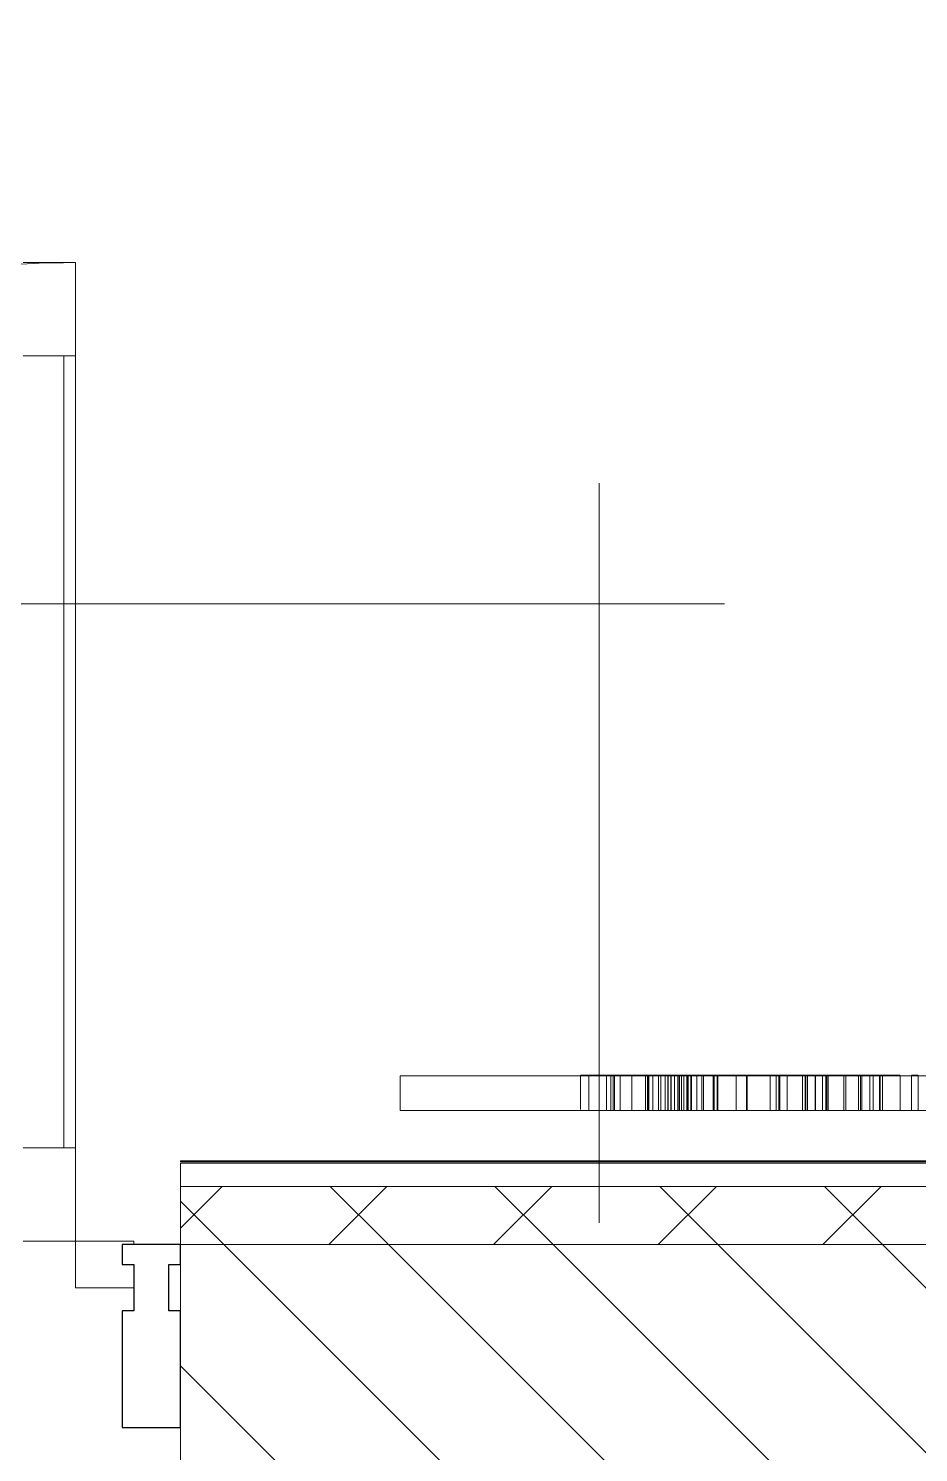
# Model space of a CAD drawing. Header units: millimetres. Extents: x 81494 to 296443, y -8553 to 29000.
# Drawn here: x 115470 to 116234, y 16271 to 17494 of the extents above; entities that cross this region are included whole.
import ezdxf

# ---------------------------------------------------------------- set-up
doc = ezdxf.new("R2010")
doc.units = ezdxf.units.MM
doc.linetypes.add('Осевая', pattern=[3175, 635, -476.25, 1587.5, -476.25])
for name, color, linetype, lineweight in [('A-DETL-GENF', 7, 'Continuous', 9), ('A-GLAZ-CWMG', 7, 'Continuous', 9), ('A-GLAZ-CWMG-1', 7, 'Continuous', 25), ('A-WALL', 7, 'Continuous', 9), ('I-WALL', 7, 'Continuous', 9), ('Оси-2', 7, 'Осевая', 9)]:
    doc.layers.add(name, color=color, linetype=linetype, lineweight=lineweight)
for name, color, linetype, lineweight, true_color in [('A-DOOR-1', 7, 'Continuous', 9, 0xc0c0c0), ('A-WALL-1', 9, 'Continuous', 9, 0x808080), ('A-WALL-FNSH-1', 9, 'Continuous', 9, 0x808080), ('I-FURN-1', 9, 'Continuous', 9, 0x808080)]:
    doc.layers.add(name, color=color, linetype=linetype, lineweight=lineweight, true_color=true_color)

# ---------------------------------------------------------------- blocks, each defined once
blk = doc.blocks.new('Дверь_Витражная_остекление_ - ВВ-14 остекление-32472302-План расстановки мебели и оборудования 1 этажа в осях 23_1-33')
at = {"layer": 'A-DETL-GENF'}
for p, q in [((-790, -20), (-835, -20)), ((-835, -860), (-835, -20)), ((-790, -20), (-835, -20)), ((-835, -20), (-835, -860)), ((-835, -100), (-790, -100)), ((-825, -780), (-825, -100)), ((-835, -780), (-790, -780)), ((-835, -860), (-790, -860)), ((-835, -860), (-790, -860))]:
    blk.add_line(p, q, dxfattribs=at)
at = {"layer": 'A-DOOR-1'}
for p, q in [((-885, 20), (-835, 20)), ((-835, 20), (-835, -20)), ((-885, -20), (-885, -17)), ((-835, -20), (-885, -20)), ((-835, -860), (-835, -20))]:
    blk.add_line(p, q, dxfattribs=at)
blk.add_arc((-835, -20), 840, 270, 0, dxfattribs=at)
blk = doc.blocks.new('Прямоугольный импост - Импост структурный с накладкой - 160мм Темный-31915521-План расстановки мебели и оборудования 1 этажа в осях 23_1-33')
at = {"layer": 'A-GLAZ-CWMG-1'}
for p, q in [((-25, 0), (-25, 17)), ((-25, 17), (25, 17)), ((25, 17), (25, 0)), ((-15, 0), (-25, 0)), ((-15, -40), (-15, 0)), ((25, 0), (15, 0)), ((15, 0), (15, -40)), ((-25, -140), (-25, -40)), ((-25, -40), (-15, -40)), ((15, -40), (25, -40)), ((25, -40), (25, -140)), ((25, -140), (-25, -140))]:
    blk.add_line(p, q, dxfattribs=at)
blk = doc.blocks.new('Прямоугольный импост - Импост структурный с накладкой - 160мм Темный-31239248-План расстановки мебели и оборудования 1 этажа в осях 23_1-33')
at = {"layer": 'A-GLAZ-CWMG-1'}
for p, q in [((0, 17), (-50, 17)), ((-50, 17), (-50, 0)), ((0, 0), (0, 17)), ((-50, 0), (-40, 0)), ((-40, 0), (-40, -40)), ((-10, -40), (-10, 0)), ((-10, 0), (0, 0)), ((-40, -40), (-50, -40)), ((-50, -40), (-50, -140)), ((0, -40), (-10, -40)), ((0, -140), (0, -40)), ((-50, -140), (0, -140))]:
    blk.add_line(p, q, dxfattribs=at)
blk = doc.blocks.new('вывеска в доо - вывеска в доо-30524903-План расстановки мебели и оборудования 1 этажа в осях 23_1-33')
at = {"layer": 'I-FURN-1'}
for p, q in [((-800, 0), (800, 0)), ((355, 0), (360.7, 0)), ((360.7, 0), (355, 0)), ((355, 0), (355, -30)), ((361.3, 0), (355.4, 0)), ((360.7, 0), (360.7, -30)), ((371.1, 0), (361.3, 0)), ((370.5, 0), (385.7, 0)), ((385.7, 0), (370.5, 0)), ((370.5, -30), (370.5, 0)), ((370.5, 0), (370.5, -30)), ((386.4, 0), (371.1, 0)), ((385.7, 0), (432.3, 0)), ((404.5, 0), (385.7, 0)), ((385.7, 0), (388.4, 0)), ((387.7, 0), (385.7, 0)), ((385.7, -30), (385.7, 0)), ((432.5, 0), (386.4, 0)), ((387.7, 0), (387.7, -30)), ((388.4, 0), (396.7, 0)), ((393.6, 0), (388.4, 0)), ((388.4, 0), (388.4, -30)), ((403.5, 0), (393.6, 0)), ((393.6, 0), (393.6, -30)), ((396.7, 0), (406.4, 0)), ((396.7, 0), (396.7, -30)), ((417.3, 0), (403.5, 0)), ((403.5, 0), (403.5, -30)), ((432.3, 0), (404.5, 0)), ((404.5, 0), (404.5, -30)), ((404.5, 0), (404.5, -30)), ((406.4, 0), (419, 0)), ((406.4, 0), (406.4, -30)), ((432.3, 0), (417.3, 0)), ((417.3, 0), (417.3, -30)), ((419, 0), (433.9, 0)), ((419, 0), (419, -30)), ((432.3, 0), (467.6, 0)), ((433.6, 0), (432.3, 0)), ((433.9, 0), (432.3, 0)), ((432.3, 0), (437.3, 0)), ((437.1, 0), (432.3, 0)), ((432.3, -30), (432.3, 0)), ((468.5, 0), (432.5, 0)), ((433.6, 0), (433.6, -30)), ((433.6, 0), (433.6, -30)), ((467.6, 0), (433.9, 0)), ((433.9, 0), (450.1, 0)), ((433.9, 0), (433.9, -30)), ((454.5, 0), (434.5, 0)), ((434.5, 0), (434.5, -30)), ((443.2, 0), (437.1, 0)), ((437.1, 0), (437.1, -30)), ((437.3, 0), (443.5, 0)), ((437.3, 0), (437.3, -30)), ((451.6, 0), (443.2, 0)), ((443.2, 0), (443.2, -30)), ((443.5, 0), (452.1, 0)), ((443.5, 0), (443.5, -30)), ((450.1, 0), (474.3, 0)), ((450.1, 0), (450.1, -30)), ((474, 0), (451.6, 0)), ((451.6, 0), (451.6, -30)), ((452.1, 0), (474.3, 0)), ((452.1, 0), (452.1, -30)), ((474.3, 0), (454.5, 0)), ((454.5, 0), (454.5, -30)), ((467.6, 0), (467.6, -30)), ((467.6, 0), (467.6, -30)), ((475.2, 0), (468.5, 0)), ((474, 0), (474, -30)), ((474.3, 0), (502, 0)), ((502, 0), (474.3, 0)), ((474.3, 0), (474.3, -30)), ((477.1, 0), (474.7, 0)), ((474.7, 0), (502, 0)), ((474.7, 0), (474.7, -30)), ((483, 0), (475.6, 0)), ((502, 0), (477.1, 0)), ((477.1, 0), (477.1, -30)), ((482.2, 0), (502, 0)), ((502, 0), (482.2, 0)), ((482.2, -30), (482.2, 0)), ((482.2, 0), (482.2, -30)), ((502.3, 0), (483, 0)), ((502, 0), (527.2, 0)), ((502, 0), (502, -30)), ((502.5, 0), (530.3, 0)), ((531, 0), (502.5, 0)), ((502.5, 0), (502.5, -30)), ((502.5, 0), (502.5, -30)), ((527.2, 0), (502.6, 0)), ((502.6, 0), (502.6, -30)), ((502.8, 0), (511.3, 0)), ((511.3, 0), (502.8, 0)), ((511.4, 0), (503.1, 0)), ((511.3, 0), (540.8, 0)), ((545.1, 0), (511.3, 0)), ((511.3, 0), (539.4, 0)), ((530.3, 0), (511.3, 0)), ((511.3, 0), (511.3, -29.4)), ((511.3, 0), (511.3, -29.4)), ((511.3, -29.4), (511.3, 0)), ((511.3, 0), (511.3, -29.4)), ((560.9, 0), (511.4, 0)), ((527.2, 0), (549.8, 0)), ((527.2, 0), (527.2, -30)), ((549.8, 0), (527.8, 0)), ((527.8, 0), (527.8, -30)), ((530.3, 0), (552.7, 0)), ((530.3, 0), (530.3, -30)), ((552.7, 0), (530.9, 0)), ((530.9, 0), (530.9, -30)), ((553.2, 0), (531, 0)), ((531, 0), (531, -30)), ((539.4, 0), (556.2, 0)), ((539.4, 0), (539.4, -30)), ((540.8, 0), (567.3, 0)), ((540.8, 0), (540.8, -30)), ((559.9, 0), (545.1, 0)), ((545.1, 0), (545.1, -30)), ((549.8, 0), (569.7, 0)), ((549.8, 0), (549.8, -30)), ((569.7, 0), (550.3, 0)), ((550.3, 0), (550.3, -30)), ((552.7, 0), (561.2, 0)), ((552.7, 0), (552.7, -30)), ((561.5, 0), (553.2, 0)), ((553.2, 0), (553.2, -30)), ((558.3, 0), (553.6, 0)), ((553.6, 0), (553.6, -30)), ((556.2, 0), (559.9, 0)), ((556.2, 0), (556.2, -30)), ((559.9, 0), (558.3, 0)), ((558.3, 0), (558.3, -30)), ((564.3, 0), (559.9, 0)), ((559.9, 0), (559.9, -30)), ((568.1, 0), (560.9, 0)), ((561.2, 0), (567.3, 0)), ((561.2, 0), (561.2, -30)), ((567.5, 0), (561.5, 0)), ((561.5, 0), (561.5, -30)), ((567.3, 0), (564.3, 0)), ((564.3, 0), (564.3, -30)), ((567.3, 0), (572.2, 0)), ((567.3, 0), (567.3, -30)), ((567.4, 0), (572.2, 0)), ((572.2, 0), (567.4, 0)), ((567.4, 0), (567.4, -30)), ((572.2, 0), (567.5, 0)), ((567.5, 0), (567.5, -30)), ((572.8, 0), (568.2, 0)), ((569.7, 0), (587, 0)), ((569.7, 0), (569.7, -30)), ((572.2, 0), (570.1, 0)), ((570.1, 0), (570.1, -30)), ((572.2, 0), (576, 0)), ((578.1, 0), (572.2, 0)), ((587, 0), (572.2, 0)), ((572.2, 0), (572.2, -30)), ((582.9, 0), (572.8, 0)), ((576, 0), (582.9, 0)), ((576, 0), (576, -30)), ((582.9, 0), (578.1, 0)), ((578.1, 0), (578.1, -30)), ((583.2, 0), (587, 0)), ((586.3, 0), (583.2, 0)), ((587.3, 0), (583.2, 0)), ((586.3, 0), (586.3, -30)), ((587, 0), (600.9, 0)), ((587, 0), (587, -30)), ((600.9, 0), (587.2, 0)), ((587.2, 0), (587.2, -30)), ((587.5, 0), (589.1, 0)), ((589.1, 0), (587.5, 0)), ((587.5, 0), (587.5, -30)), ((589.5, 0), (587.8, 0)), ((589.1, 0), (589.1, -30)), ((617, 0), (589.5, 0)), ((600.9, 0), (610.9, 0)), ((600.9, 0), (600.9, -30)), ((610.9, 0), (601.1, 0)), ((601.1, 0), (601.1, -30)), ((610.9, 0), (616.9, 0)), ((610.9, 0), (610.9, -30)), ((616.9, 0), (611, 0)), ((611, 0), (611, -30)), ((615.8, 0), (615.8, -30)), ((615.8, 0), (615.8, -30)), ((615.8, -30), (615.8, 0)), ((615.8, 0), (615.8, -30)), ((618.9, 0), (616.9, 0)), ((616.9, 0), (618.9, 0)), ((616.9, 0), (618.9, 0)), ((618.9, 0), (616.9, 0)), ((616.9, 0), (618.9, 0)), ((618.9, 0), (616.9, 0)), ((616.9, 0), (616.9, -30)), ((616.9, 0), (616.9, -30)), ((620.1, 0), (618.1, 0)), ((622.8, 0), (618.9, 0)), ((618.9, 0), (644.9, 0)), ((618.9, 0), (644.9, 0)), ((644.9, 0), (618.9, 0)), ((618.9, 0), (618.9, -30)), ((645.1, 0), (620.1, 0)), ((638, 0), (622.8, 0)), ((622.8, -30), (622.8, 0)), ((644.9, 0), (638, 0)), ((638, 0), (638, -30)), ((800, 0), (645.1, 0)), ((582.9, -0.1), (582.9, -30)), ((644.9, -1.1), (644.9, -30)), ((644.9, -1.1), (644.9, -30)), ((644.9, -1.1), (644.9, -30)), ((644.9, -1.1), (644.9, -30)), ((800, -30), (800, 0)), ((800, -30), (-800, -30)), ((355, -30.5), (360.7, -30.5)), ((360.7, -30.5), (355, -30.5)), ((355.4, -30), (361.3, -30)), ((361.3, -30), (371.1, -30)), ((370.5, -30.5), (385.7, -30.5)), ((385.7, -30.5), (370.5, -30.5)), ((371.1, -30), (386.4, -30)), ((385.7, -30.5), (404.5, -30.5)), ((432.3, -30.5), (385.7, -30.5)), ((385.7, -30.5), (387.7, -30.5)), ((388.4, -30.5), (385.7, -30.5)), ((386.4, -30), (432.5, -30)), ((388.4, -30.5), (393.6, -30.5)), ((396.7, -30.5), (388.4, -30.5)), ((393.6, -30.5), (403.5, -30.5)), ((406.4, -30.5), (396.7, -30.5)), ((403.5, -30.5), (417.3, -30.5)), ((404.5, -30.5), (432.3, -30.5)), ((419, -30.5), (406.4, -30.5)), ((417.3, -30.5), (432.3, -30.5)), ((433.9, -30.5), (419, -30.5)), ((432.3, -30.5), (433.6, -30.5)), ((467.6, -30.5), (432.3, -30.5)), ((432.3, -30.5), (433.9, -30.5)), ((432.3, -30.5), (437.1, -30.5)), ((437.3, -30.5), (432.3, -30.5)), ((432.5, -30), (468.5, -30)), ((433.9, -30.5), (467.6, -30.5)), ((450.1, -30.5), (433.9, -30.5)), ((434.5, -30.5), (454.5, -30.5)), ((437.1, -30.5), (443.2, -30.5)), ((443.5, -30.5), (437.3, -30.5)), ((443.2, -30.5), (451.6, -30.5)), ((452.1, -30.5), (443.5, -30.5)), ((474.3, -30.5), (450.1, -30.5)), ((451.6, -30.5), (474, -30.5)), ((474.3, -30.5), (452.1, -30.5)), ((454.5, -30.5), (474.3, -30.5)), ((468.5, -30), (475.2, -30)), ((502, -30.5), (474.3, -30.5)), ((474.3, -30.5), (502, -30.5)), ((474.7, -30.5), (477.1, -30.5)), ((502, -30.5), (474.7, -30.5)), ((475.6, -30), (483, -30)), ((477.1, -30.5), (502, -30.5)), ((482.2, -30.5), (502, -30.5)), ((502, -30.5), (482.2, -30.5)), ((483, -30), (502.3, -30)), ((527.2, -30.5), (502, -30.5)), ((502.5, -30.5), (531, -30.5)), ((530.3, -30.5), (502.5, -30.5)), ((502.6, -30.5), (527.2, -30.5)), ((502.8, -30.5), (511.3, -30.5)), ((511.3, -30.5), (502.8, -30.5)), ((503.1, -30), (511.4, -30)), ((511.3, -30.5), (545.1, -30.5)), ((540.8, -30.5), (511.3, -30.5)), ((511.3, -30.5), (530.3, -30.5)), ((539.4, -30.5), (511.3, -30.5)), ((511.4, -30), (560.9, -30)), ((549.8, -30.5), (527.2, -30.5)), ((527.8, -30.5), (549.8, -30.5)), ((552.7, -30.5), (530.3, -30.5)), ((530.9, -30.5), (552.7, -30.5)), ((531, -30.5), (553.2, -30.5)), ((556.2, -30.5), (539.4, -30.5)), ((567.3, -30.5), (540.8, -30.5)), ((545.1, -30.5), (559.9, -30.5)), ((569.7, -30.5), (549.8, -30.5)), ((550.3, -30.5), (569.7, -30.5)), ((561.2, -30.5), (552.7, -30.5)), ((553.2, -30.5), (561.5, -30.5)), ((553.6, -30.5), (558.3, -30.5)), ((559.9, -30.5), (556.2, -30.5)), ((558.3, -30.5), (559.9, -30.5)), ((559.9, -30.5), (564.3, -30.5)), ((560.9, -30), (568.1, -30)), ((567.3, -30.5), (561.2, -30.5)), ((561.5, -30.5), (567.5, -30.5)), ((564.3, -30.5), (567.3, -30.5)), ((572.2, -30.5), (567.3, -30.5)), ((567.4, -30.5), (572.2, -30.5)), ((572.2, -30.5), (567.4, -30.5)), ((567.5, -30.5), (572.2, -30.5)), ((568.2, -30), (572.8, -30)), ((587, -30.5), (569.7, -30.5)), ((570.1, -30.5), (572.2, -30.5)), ((572.2, -30.5), (578.1, -30.5)), ((576, -30.5), (572.2, -30.5)), ((572.2, -30.5), (587, -30.5)), ((572.8, -30), (582.9, -30)), ((582.9, -30.5), (576, -30.5)), ((578.1, -30.5), (586.3, -30.5)), ((587, -30.5), (582.9, -30.5)), ((583.2, -30), (587.3, -30)), ((600.9, -30.5), (587, -30.5)), ((587.2, -30.5), (600.9, -30.5)), ((587.5, -30.5), (589.1, -30.5)), ((589.1, -30.5), (587.5, -30.5)), ((587.8, -30), (589.5, -30)), ((589.5, -30), (617, -30)), ((610.9, -30.5), (600.9, -30.5)), ((601.1, -30.5), (610.9, -30.5)), ((616.9, -30.5), (610.9, -30.5)), ((611, -30.5), (616.9, -30.5)), ((618.9, -30.5), (616.9, -30.5)), ((616.9, -30.5), (618.9, -30.5)), ((616.9, -30.5), (618.9, -30.5)), ((618.9, -30.5), (616.9, -30.5)), ((616.9, -30.5), (618.9, -30.5)), ((618.9, -30.5), (616.9, -30.5)), ((618.1, -30), (620.1, -30)), ((644.9, -30.5), (618.9, -30.5)), ((618.9, -30.5), (622.8, -30.5)), ((618.9, -30.5), (644.9, -30.5)), ((644.9, -30.5), (618.9, -30.5)), ((620.1, -30), (645.1, -30)), ((622.8, -30.5), (638, -30.5)), ((638, -30.5), (644.9, -30.5)), ((645.1, -30), (701, -30)), ((701, -30), (800, -30))]:
    blk.add_line(p, q, dxfattribs=at)

msp = doc.modelspace()

# ---------------------------------------------------------------- hatches: boundary and pattern name
at = {"layer": 'I-WALL'}
h = msp.add_hatch(dxfattribs=at)
h.set_pattern_fill('FP_5', color=256, style=0, pattern_type=2)
h.set_pattern_definition([(45, (0, 0), (-70.71068, 70.71068), []), (135, (0, 0), (-70.71068, -70.71068), [])])
h.paths.add_polyline_path([(117810, 16450), (117810, 16500), (115600.4, 16500), (115600.4, 16450), (117458.7, 16450)])
h = msp.add_hatch(dxfattribs=at)
h.set_pattern_fill('FP_4', color=256, style=0, pattern_type=2)
h.set_pattern_definition([(135, (0, 0), (-70.71068, -70.71068), [])])
h.paths.add_polyline_path([(117810, 16250), (118010, 16250), (118010, 16450), (115600.4, 16450), (115600.4, 16250), (117458.7, 16250)])

# ---------------------------------------------------------------- linework, layer by layer
at = {"layer": 'A-WALL'}
msp.add_line((117760, 16500), (115600.4, 16500), dxfattribs=at)
at = {"layer": 'A-WALL-1'}
for p, q in [((115600.4, 16500), (115600.4, 16230)), ((117810, 16450), (115600.4, 16450))]:
    msp.add_line(p, q, dxfattribs=at)
at = {"layer": 'A-WALL-FNSH-1'}
for p, q in [((116639.5, 16522), (115600.4, 16522)), ((115600.4, 16522), (115600.4, 16521)), ((116639.5, 16521), (115600.4, 16521)), ((116639.5, 16520), (115600.4, 16520)), ((115600.4, 16520), (115600.4, 16500))]:
    msp.add_line(p, q, dxfattribs=at)
at = {"layer": 'Оси-2'}
for p, q in [((115960, 593.7), (115960, 19415.1)), ((84793.9, 17000), (122455, 17000))]:
    msp.add_line(p, q, dxfattribs=at)

# ---------------------------------------------------------------- block references
at = {"layer": 'A-DOOR-1', "rotation": 180}
msp.add_blockref('Дверь_Витражная_остекление_ - ВВ-14 остекление-32472302-План расстановки мебели и оборудования 1 этажа в осях 23_1-33', (114675.4, 16433), dxfattribs=at)
at = {"layer": 'A-GLAZ-CWMG', "extrusion": (0, 0, -1)}
msp.add_blockref('Прямоугольный импост - Импост структурный с накладкой - 160мм Темный-31915521-План расстановки мебели и оборудования 1 этажа в осях 23_1-33', (-115575.4, 16433), dxfattribs=at)
at = {"layer": 'A-GLAZ-CWMG'}
msp.add_blockref('Прямоугольный импост - Импост структурный с накладкой - 160мм Темный-31239248-План расстановки мебели и оборудования 1 этажа в осях 23_1-33', (115600.4, 16433), dxfattribs=at)
at = {"layer": 'I-FURN-1', "rotation": 180}
msp.add_blockref('вывеска в доо - вывеска в доо-30524903-План расстановки мебели и оборудования 1 этажа в осях 23_1-33', (116589, 16565), dxfattribs=at)

doc.saveas('drawing.dxf')
